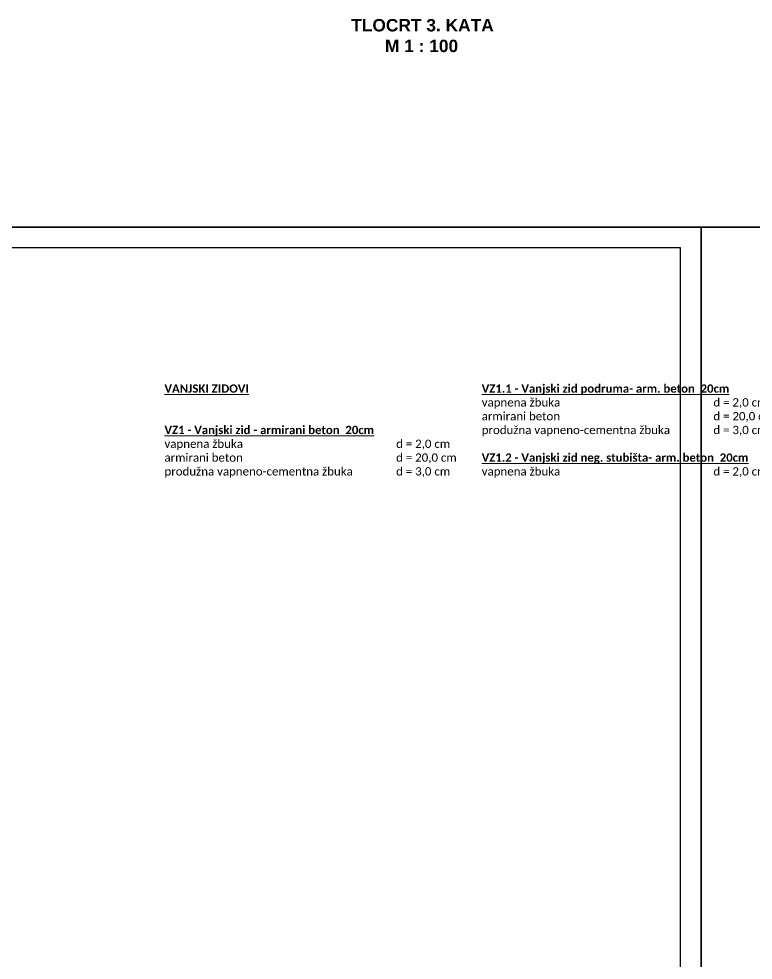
# Model space of a CAD drawing. Header units: millimetres. Extents: x 195897 to 285417, y -229751 to -116129.
# Drawn here: x 223948 to 225723, y -222599 to -220324 of the extents above; entities that cross this region are included whole.
import ezdxf

# ---------------------------------------------------------------- set-up
doc = ezdxf.new("R2010")
doc.units = ezdxf.units.MM
doc.layers.get('0').update_dxf_attribs({"lineweight": 0})
doc.layers.add('Kucni_broj', color=2, linetype='Continuous', plot=False)
doc.layers.add('SAST_Linija sastavnice', color=255, linetype='Continuous', plot=False)
doc.styles.get("Standard").update_dxf_attribs({"font": 'arial.ttf', "height": 600})
doc.styles.add('tahoma10', font='tahoma.ttf', dxfattribs={"height": 2})

msp = doc.modelspace()

# ---------------------------------------------------------------- linework, layer by layer
at = {"layer": 'Kucni_broj'}
for points in [[(219657, -220827.8), (225597, -220827.8), (225597, -225027.8), (219657, -225027.8)], [(219657, -225027.8), (225597, -225027.8), (225597, -220827.8), (219657, -220827.8)], [(225597, -220827.8), (231537, -220827.8), (231537, -225027.8), (225597, -225027.8)], [(225597, -225027.8), (231537, -225027.8), (231537, -220827.8), (225597, -220827.8)]]:
    msp.add_lwpolyline(points, close=True, dxfattribs=at)
at = {"layer": 'SAST_Linija sastavnice'}
msp.add_lwpolyline([(219909, -224977.8), (225547, -224977.8), (225547, -220877.8), (219909, -220877.8)], close=True, dxfattribs=at)

# ---------------------------------------------------------------- texts
at = {"insert": (224751.4, -220324.7), "char_height": 30, "attachment_point": 1, "style": 'tahoma10'}
msp.add_mtext_dynamic_manual_height_columns('{\\fArial|b1|i0|c0|p34;TLOCRT \\fArial|b1|i0|c238|p34;3. KATA\\fArial|b1|i0|c0|p34;\\P       M 1 : 100}', width=728.147, gutter_width=10, heights=[0], dxfattribs=at)
at = {"color": 1}
note = msp.add_mtext_static_columns([''] * 3, width=766.858, gutter_width=0, height=218.2, dxfattribs=dict(at, insert=(224300, -221207.6), char_height=20, attachment_point=1))
for column, words in zip([note] + note.columns.linked_columns, ['{\\fCalibri|b1|i0|c238|p34;\\L\\C256;VANJSKI ZIDOVI\\fCalibri|b0|i0|c238|p34;\\l\\P\\P\\fCalibri|b1|i0|c238|p34;\\L\\PVZ1 - Vanjski zid - armirani beton  20cm \\l\\P\\fCalibri|b0|i0|c238|p34;vapnena žbuka^I                        ^I^Id = 2,0 cm\\Parmirani beton^I^I^I^I^Id = 20,0 cm\\Pprodužna vapneno-cementna žbuka^I^Id = 3,0 cm\\fCalibri|b1|i0|c238|p34;\\L\\P\\PVZ1.1 - Vanjski zid podruma- arm. beton  20cm \\l\\P\\fCalibri|b0|i0|c238|p34;vapnena žbuka^I                        ^I^Id = 2,0 cm\\Parmirani beton^I^I^I^I^Id = 20,0 cm\\Pprodužna vapneno-cementna žbuka^I^Id = 3,0 cm\\fCalibri|b1|i0|c238|p34;\\L\\P\\PVZ1.2 - Vanjski zid neg. stubišta- arm. beton  20cm \\l\\P\\fCalibri|b0|i0|c238|p34;vapnena žbuka^I                        ^I^Id = 2,0 cm\\Parmirani beton^I^I^I^I^Id = 20,0 cm\\Pprodužna vapneno-cementna žbuka^I^Id = 3,0 cm\\fCalibri|b1|i0|c238|p34;\\L\\P\\PVZ2 - Vanjski zid -  blok opeka  19cm\\l \\L\\P\\fCalibri|b0|i0|c238|p34;\\lvapneno-cementna žbuka^I^I^Id = 2,0 cm\\Pblok opeka^I^I^I^I^I^Id = 19,0 cm\\Pprodužna vapneno-cementna žbuka^I^Id = 3,0 cm\\P\\P\\fCalibri|b1|i0|c238|p34;\\LSTROP IZNAD GRIJANOG PROSTORA\\P \\PMK1- Strop iznad vanjskog zraka\\l\\P\\fCalibri|b0|i0|c238|p34;završna podna obloga ^I^I^I^Id = 3,0 cm\\Parm. cem. estrih.^I^I^I^I^Id = 5,0 cm\\PEPS^I^I^I^I^I^I^Id = 3,0 cm\\Pbet. ploća^I^I^I^I^I^Id = 15,0 cm\\fCalibri|b1|i0|c238|p34;\\Pžbuka ^I^I^I^I^I^I\\fCalibri|b0|i0|c238|p34;d = 2,0 cm\\fCalibri|b1|i0|c238|p34;\\P\\L\\PMK2- Strop iznad negrijanog prostora\\l\\P\\fCalibri|b0|i0|c238|p34;završna podna obloga ^I^I^I^Id = 3,0 cm\\Parm. cem. estrih.^I^I^I^I^Id = 5,0 cm\\PEPS^I^I^I^I^I^I^Id = 3,0 cm\\Pbet. ploća^I^I^I^I^I^Id = 15,0 cm\\fCalibri|b1|i0|c238|p34;\\P\\P\\LRAVNI KROV\\P\\l \\P\\LRK1- Ravni krov \\P\\fCalibri|b0|i0|c238|p34;\\lhidroizolacija^I^I^I^I^Id = 2,0 cm\\Pbet. u padu^I^I^I^I^I^Id = 5-15,0 cm\\Pparna brana\\fCalibri|b1|i0|c238|p34;\\P\\fCalibri|b0|i0|c238|p34;arm.^Ibet. ploća^I^I^I^I^Id = 15,0 cm\\Pvapnena žbuka^I^I^I^I^Id = 1,0 cm\\P\\P\\fCalibri|b1|i0|c238|p34;\\LRK1.1- Ravni krov iznad neg.stubišta\\P\\fCalibri|b0|i0|c238|p34;\\lhidroizolacija^I^I^I^I^Id = 2,0 cm\\Pbet.^Iu padu^I^I^I^I^Id = 5-15,0 cm\\Pparna brana\\fCalibri|b1|i0|c238|p34;\\P\\fCalibri|b0|i0|c238|p34;arm.^Ibet. ploća^I^I^I^I^Id = 15,0 cm\\Pvapnena žbuka^I^I^I^I^Id = 2,0 cm\\fCalibri|b1|i0|c238|p34;\\P\\P\\LRK2- Ravni prohodni krov (balkon)\\P\\fCalibri|b0|i0|c238|p34;\\lbetonske pločice^I\\fCalibri|b1|i0|c238|p34;^I^I^I^I\\fCalibri|b0|i0|c238|p34;d = 3,0 cm\\fCalibri|b1|i0|c238|p34;\\P\\fCalibri|b0|i0|c238|p34;hidroizolacija^I^I^I^I^Id = 1,0 cm\\Pbet. u padu^I^I^I^I^I^Id = 5-8,0 cm\\Pparna brana\\fCalibri|b1|i0|c238|p34;\\P\\fCalibri|b0|i0|c238|p34;arm.^Ibet. ploća^I^I^I^I^Id = 15,0 cm\\Pvapnena žbuka^I^I^I^I^Id = 1,0 cm\\fCalibri|b1|i0|c238|p34;\\P\\P\\LPOD NA TLU\\P\\l\\P\\LPT1 - pod na tlu zapadnog ulaza\\P\\fCalibri|b0|i0|c238|p34;\\lzavršna podna obloga ^I^I^I^Id = 2,0 cm\\Parm. cem. estrih.^I^I^I^I^Id = 5,0 cm\\PPE folija\\Peksp. polistiren ^I^I^I^I^Id = 5,0 cm\\PH.I.\\Pdonja betonska obloga ^I^I^I^Id = 12,0 cm\\Pnasip drobjenca^I^I^I^I^Id = 30,0 cm\\P\\P}', '', '']):
    column.text = words

doc.saveas('drawing.dxf')
